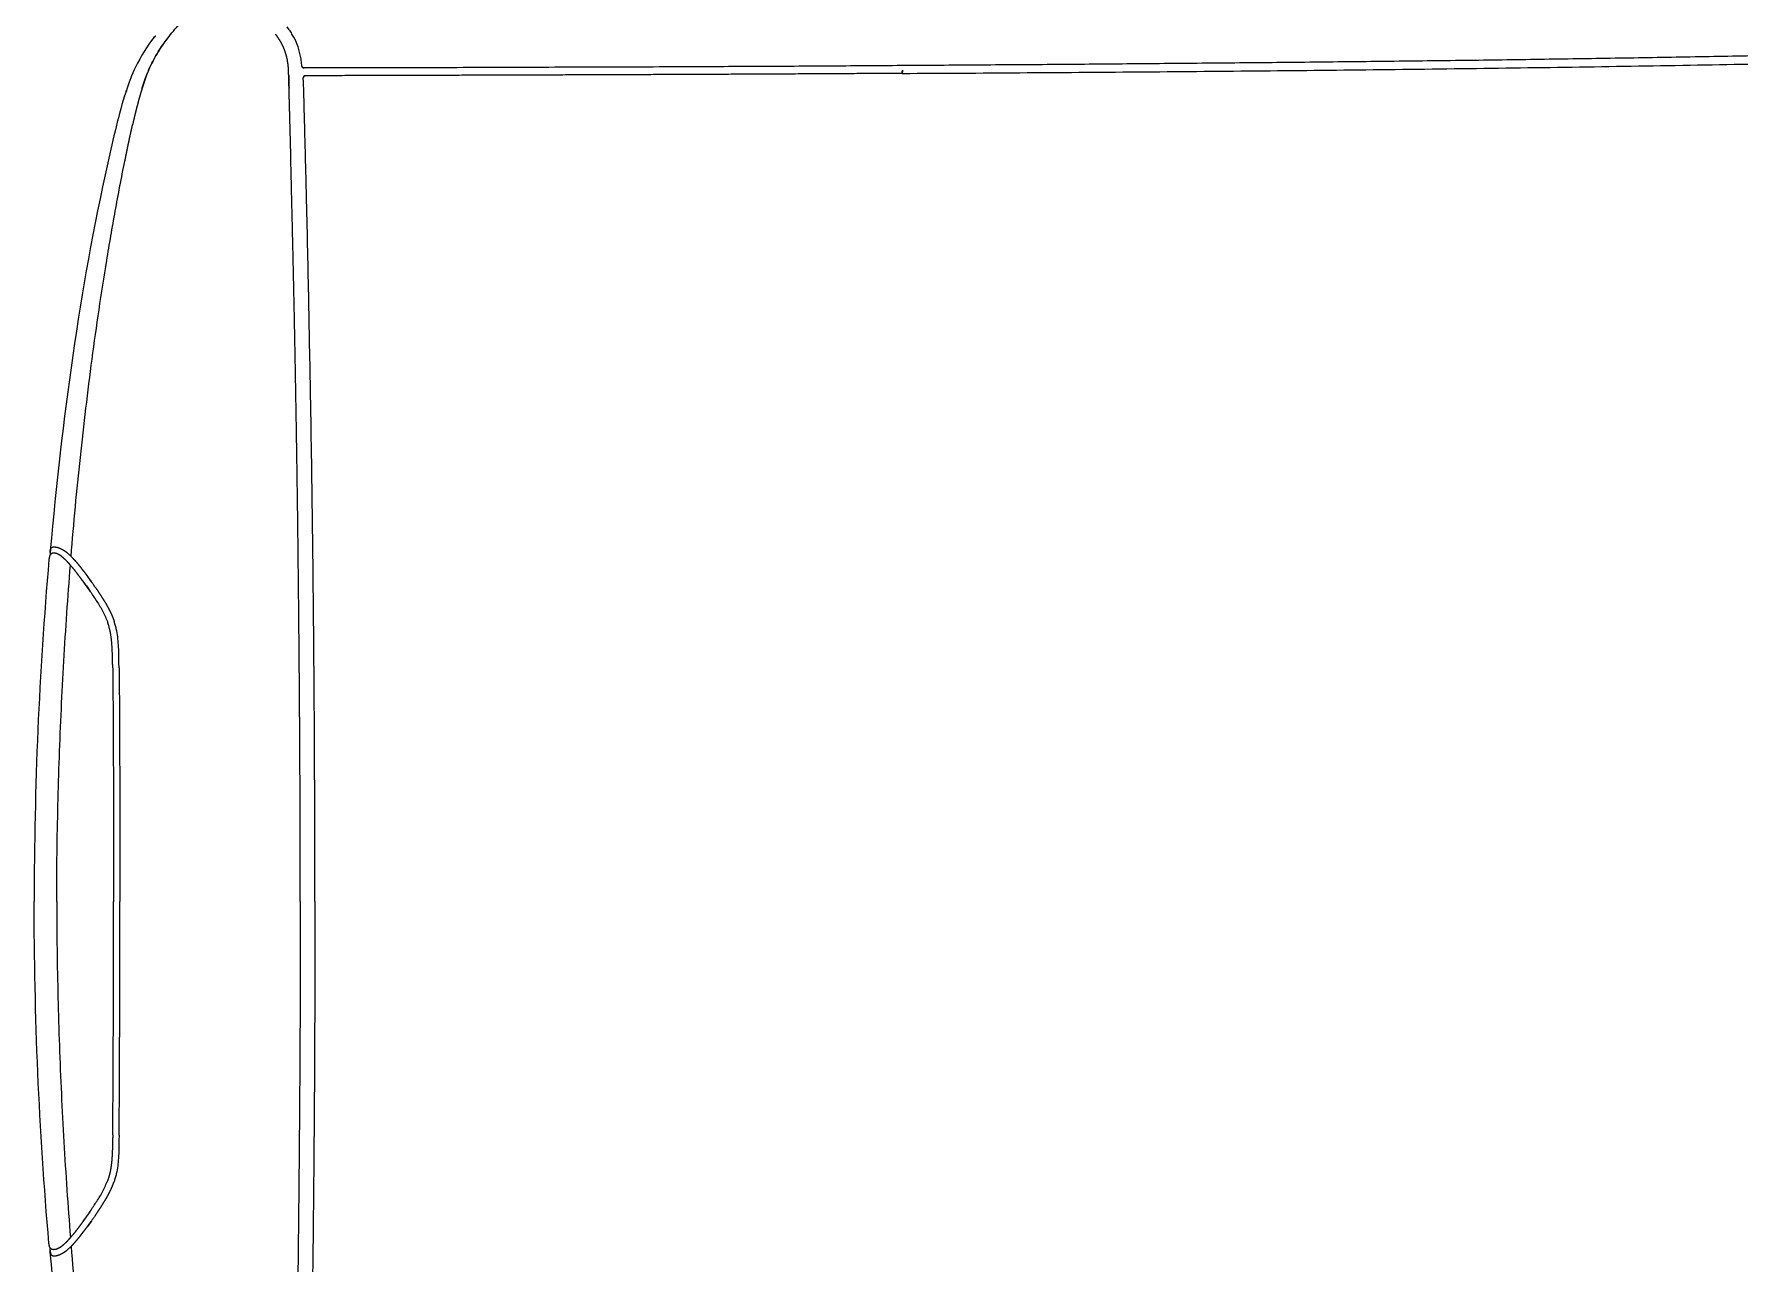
# Model space of a CAD drawing. Header units: metres. Extents: x -13933 to 152404, y -7861 to 21912.
# Drawn here: x 111632.8 to 111734.2, y 1770.9 to 1844 of the extents above; entities that cross this region are included whole.
import ezdxf
from ezdxf.xclip import XClip

# ---------------------------------------------------------------- set-up
doc = ezdxf.new("R2010")
doc.units = ezdxf.units.M
doc.header["$LTSCALE"] = 100
doc.header["$MEASUREMENT"] = 0
doc.header["$XCLIPFRAME"] = 0
doc.layers.get('0').update_dxf_attribs({"color": 9, "lineweight": 9})
doc.layers.add('04', color=9, linetype='Continuous', lineweight=9)

# ---------------------------------------------------------------- blocks, each defined once
blk = doc.blocks.new('p-araba-polo')
blk.add_line((3.4596, 0), (3.4596, 0))
at = {"extrusion": (0, 0, -1)}
blk.add_line((3.4596, 0), (3.4596, 0), dxfattribs=at)
for points, knots in [([(3.3406, 0), (3.3406, 0.0157), (3.3407, 0.0471), (3.3408, 0.0942), (3.3414, 0.1788), (3.3425, 0.2677), (3.3443, 0.3606), (3.3454, 0.4121), (3.3465, 0.4551), (3.3471, 0.4781), (3.3475, 0.4896)], [0, 0, 0, 0, 0.095818, 0.191637, 0.287456, 0.612278, 0.734598, 0.85691, 0.928456, 1, 1, 1, 1]), ([(3.4856, 0.2052), (3.4847, 0.215), (3.4831, 0.2347), (3.4791, 0.2738), (3.4733, 0.3227), (3.4669, 0.3666), (3.4619, 0.3959), (3.4593, 0.4106), (3.4566, 0.4254), (3.4546, 0.4353), (3.4536, 0.4402)], [0, 0, 0, 0, 0.12452, 0.248713, 0.496885, 0.746467, 0.809383, 0.872586, 0.936113, 1, 1, 1, 1]), ([(3.488, 0.2075), (3.4876, 0.2071), (3.4868, 0.2064), (3.486, 0.2056), (3.4856, 0.2052)], [0, 0, 0, 0, 0.499798, 1, 1, 1, 1]), ([(3.4922, 0.2059), (3.4918, 0.2056), (3.4909, 0.205), (3.4896, 0.2039), (3.4884, 0.2027), (3.4876, 0.2019), (3.4873, 0.2015)], [0, 0, 0, 0, 0.251991, 0.502315, 0.75048, 1, 1, 1, 1]), ([(3.4976, 0.2098), (3.4977, 0.2097), (3.4978, 0.2094), (3.4979, 0.2086), (3.4979, 0.208), (3.4979, 0.2075)], [0, 0, 0, 0, 0.249881, 0.499707, 1, 1, 1, 1]), ([(3.4711, 0.1868), (3.4715, 0.1873), (3.4723, 0.1884), (3.4739, 0.1907), (3.475, 0.1923), (3.4758, 0.1934)], [0, 0, 0, 0, 0.250034, 0.500022, 1, 1, 1, 1]), ([(3.4873, 0.2015), (3.4868, 0.201), (3.4864, 0.2005), (3.486, 0.2), (3.486, 0.2)], [0, 0, 0, 0, 0.98477, 1, 1, 1, 1]), ([(3.4941, 0), (3.494, 0.0095), (3.494, 0.0286), (3.4934, 0.0572), (3.4926, 0.0858), (3.4914, 0.1144), (3.4899, 0.143), (3.4881, 0.1715), (3.4867, 0.1905), (3.486, 0.2)], [0, 0, 0, 0, 0.142857, 0.285713, 0.428571, 0.57143, 0.714285, 0.857141, 1, 1, 1, 1]), ([(3.486, 0.2), (3.486, 0.2), (3.486, 0.2), (3.486, 0.2), (3.486, 0.2), (3.486, 0.2), (3.486, 0.2), (3.486, 0.2), (3.486, 0.2), (3.486, 0.2)], [0, 0, 0, 0, 0.339646, 0.501479, 0.627426, 1, 1, 1, 1, 1, 1, 1]), ([(3.4742, 0.1844), (3.4729, 0.1824), (3.4703, 0.1785), (3.4665, 0.1725), (3.4647, 0.1682), (3.4638, 0.166)], [0, 0, 0, 0, 0.334985, 0.668743, 1, 1, 1, 1]), ([(3.4787, 0.1907), (3.4779, 0.1897), (3.4764, 0.1876), (3.4749, 0.1855), (3.4742, 0.1844)], [0, 0, 0, 0, 0.499955, 1, 1, 1, 1]), ([(3.457, 0.139), (3.4571, 0.1403), (3.4571, 0.143), (3.4572, 0.1475), (3.4573, 0.1524), (3.4578, 0.1574), (3.4585, 0.1613), (3.4593, 0.1644), (3.4598, 0.166), (3.46, 0.1668)], [0, 0, 0, 0, 0.137192, 0.28895, 0.489273, 0.658174, 0.826629, 0.913291, 1, 1, 1, 1]), ([(3.4608, 0.1389), (3.4607, 0.1273), (3.4605, 0.1042), (3.4604, 0.0694), (3.4604, 0.0347), (3.4604, 0.0116), (3.4604, 0)], [0, 0, 0, 0, 0.250071, 0.500208, 0.75029, 1, 1, 1, 1]), ([(3.3406, 0), (3.3406, -0.0157), (3.3407, -0.0471), (3.3408, -0.0942), (3.3414, -0.1788), (3.3425, -0.2677), (3.3443, -0.3606), (3.3454, -0.4121), (3.3465, -0.4551), (3.3471, -0.4781), (3.3475, -0.4896)], [0, 0, 0, 0, 0.095818, 0.191637, 0.287456, 0.612278, 0.734598, 0.85691, 0.928456, 1, 1, 1, 1]), ([(3.4608, -0.1389), (3.4607, -0.1273), (3.4605, -0.1041), (3.4604, -0.0694), (3.4604, -0.0347), (3.4604, -0.0116), (3.4604, 0)], [0, 0, 0, 0, 0.250071, 0.500208, 0.75029, 1, 1, 1, 1]), ([(3.4941, 0), (3.494, -0.0095), (3.494, -0.0286), (3.4934, -0.0572), (3.4926, -0.0858), (3.4914, -0.1144), (3.4899, -0.143), (3.4881, -0.1715), (3.4867, -0.1905), (3.486, -0.2)], [0, 0, 0, 0, 0.142857, 0.285713, 0.428571, 0.57143, 0.714285, 0.857141, 1, 1, 1, 1]), ([(3.457, -0.139), (3.4571, -0.1403), (3.4571, -0.143), (3.4572, -0.1475), (3.4573, -0.1524), (3.4578, -0.1574), (3.4585, -0.1613), (3.4593, -0.1644), (3.4598, -0.166), (3.46, -0.1667)], [0, 0, 0, 0, 0.137192, 0.28895, 0.489273, 0.658174, 0.826629, 0.913291, 1, 1, 1, 1]), ([(3.4742, -0.1844), (3.4729, -0.1824), (3.4703, -0.1785), (3.4665, -0.1725), (3.4647, -0.1682), (3.4638, -0.166)], [0, 0, 0, 0, 0.334985, 0.668743, 1, 1, 1, 1]), ([(3.4711, -0.1868), (3.4715, -0.1873), (3.4723, -0.1884), (3.4739, -0.1907), (3.475, -0.1923), (3.4758, -0.1934)], [0, 0, 0, 0, 0.250034, 0.500022, 1, 1, 1, 1]), ([(3.4787, -0.1907), (3.4779, -0.1897), (3.4764, -0.1876), (3.4749, -0.1855), (3.4742, -0.1844)], [0, 0, 0, 0, 0.499955, 1, 1, 1, 1]), ([(3.4873, -0.2015), (3.4868, -0.201), (3.4864, -0.2005), (3.486, -0.2), (3.486, -0.2)], [0, 0, 0, 0, 0.98477, 1, 1, 1, 1]), ([(3.486, -0.2), (3.486, -0.2), (3.486, -0.2), (3.486, -0.2), (3.486, -0.2), (3.486, -0.2), (3.486, -0.2), (3.486, -0.2), (3.486, -0.2), (3.486, -0.2)], [0, 0, 0, 0, 0.339646, 0.501479, 0.627426, 1, 1, 1, 1, 1, 1, 1]), ([(3.4922, -0.2059), (3.4918, -0.2056), (3.4909, -0.205), (3.4896, -0.2039), (3.4884, -0.2027), (3.4876, -0.2019), (3.4873, -0.2015)], [0, 0, 0, 0, 0.251991, 0.502315, 0.75048, 1, 1, 1, 1]), ([(3.4856, -0.2052), (3.4847, -0.215), (3.4831, -0.2347), (3.4791, -0.2738), (3.4733, -0.3227), (3.4669, -0.3666), (3.4619, -0.3959), (3.4593, -0.4106), (3.4566, -0.4254), (3.4546, -0.4353), (3.4536, -0.4402)], [0, 0, 0, 0, 0.12452, 0.248713, 0.496885, 0.746467, 0.809383, 0.872586, 0.936113, 1, 1, 1, 1]), ([(3.488, -0.2075), (3.4876, -0.2071), (3.4868, -0.2064), (3.486, -0.2056), (3.4856, -0.2052)], [0, 0, 0, 0, 0.499798, 1, 1, 1, 1]), ([(3.4976, -0.2098), (3.4977, -0.2097), (3.4978, -0.2094), (3.4979, -0.2086), (3.4979, -0.208), (3.4979, -0.2075)], [0, 0, 0, 0, 0.249881, 0.499707, 1, 1, 1, 1]), ([(3.3562, -0.4912), (3.3562, -0.4906), (3.3562, -0.4894), (3.3561, -0.4878), (3.3561, -0.4864), (3.3561, -0.4854), (3.356, -0.4845), (3.356, -0.484), (3.356, -0.4837)], [0, 0, 0, 0, 0.252172, 0.502148, 0.651132, 0.794911, 0.894758, 1, 1, 1, 1]), ([(2.9914, -0.4925), (2.9681, -0.4926), (2.9215, -0.4929), (2.8515, -0.4934), (2.7815, -0.494), (2.7115, -0.4947), (2.6414, -0.4956), (2.5713, -0.4966), (2.5012, -0.4978), (2.4311, -0.4992), (2.361, -0.501), (2.2908, -0.5031), (2.2441, -0.5049), (2.2208, -0.5057)], [0, 0, 0, 0, 0.090909, 0.181819, 0.272729, 0.363638, 0.454547, 0.545456, 0.636366, 0.727274, 0.818182, 0.909092, 1, 1, 1, 1]), ([(2.3554, -0.506), (2.3703, -0.5056), (2.4001, -0.5048), (2.4448, -0.5038), (2.4895, -0.5028), (2.5342, -0.502), (2.5789, -0.5013), (2.6236, -0.5006), (2.6682, -0.5), (2.7129, -0.4995), (2.7575, -0.499), (2.8022, -0.4986), (2.8468, -0.4982), (2.8914, -0.4978), (2.936, -0.4975), (2.9805, -0.4972), (3.0251, -0.4969), (3.0696, -0.4966), (3.0993, -0.4965), (3.1141, -0.4964)], [0, 0, 0, 0, 0.058823, 0.117647, 0.17647, 0.235294, 0.294117, 0.352941, 0.411764, 0.470588, 0.529411, 0.588235, 0.647058, 0.705882, 0.764706, 0.823529, 0.882353, 0.941176, 1, 1, 1, 1]), ([(3.1141, -0.4964), (3.1335, -0.4963), (3.1724, -0.4962), (3.2307, -0.496), (3.2791, -0.4958), (3.3179, -0.4958), (3.3372, -0.4958), (3.3469, -0.4958)], [0, 0, 0, 0, 0.250049, 0.500074, 0.750085, 0.874591, 1, 1, 1, 1]), ([(3.2865, -0.4958), (3.2865, -0.4958), (3.2865, -0.4958), (3.2865, -0.4958), (3.2865, -0.4958), (3.2865, -0.4958), (3.2865, -0.4958)], [0, 0, 0, 0, 1, 1, 1, 1, 1, 1, 1]), ([(3.2865, -0.4958), (3.2865, -0.4958), (3.2865, -0.4958), (3.2865, -0.4958), (3.2865, -0.4958), (3.2865, -0.4958), (3.2865, -0.4958)], [0, 0, 0, 0, 1, 1, 1, 1, 1, 1, 1]), ([(3.3038, -0.4958), (3.3038, -0.4958), (3.3038, -0.4958), (3.3038, -0.4958), (3.3038, -0.4958), (3.3038, -0.4958), (3.3038, -0.4958)], [0, 0, 0, 0, 1, 1, 1, 1, 1, 1, 1]), ([(3.3038, -0.4958), (3.3038, -0.4958), (3.3038, -0.4958), (3.3038, -0.4958), (3.3038, -0.4958), (3.3038, -0.4958), (3.3038, -0.4958)], [0, 0, 0, 0, 1, 1, 1, 1, 1, 1, 1]), ([(3.3475, -0.4896), (3.3475, -0.49), (3.3475, -0.4908), (3.3468, -0.491), (3.3464, -0.4911)], [0, 0, 0, 0, 0.548693, 1, 1, 1, 1]), ([(3.3469, -0.4958), (3.347, -0.4958), (3.3472, -0.4958), (3.3475, -0.4958), (3.3479, -0.4959), (3.3482, -0.4962), (3.3483, -0.4965), (3.3483, -0.4967)], [0, 0, 0, 0, 0.126989, 0.253376, 0.501595, 0.750756, 1, 1, 1, 1]), ([(3.3483, -0.4967), (3.3484, -0.4979), (3.3487, -0.5002), (3.3495, -0.5047), (3.351, -0.5099), (3.3533, -0.5145), (3.3554, -0.5178), (3.3566, -0.5194), (3.3572, -0.5202)], [0, 0, 0, 0, 0.125989, 0.249779, 0.499456, 0.749332, 0.870647, 1, 1, 1, 1]), ([(3.4381, -0.4974), (3.4386, -0.4963), (3.4397, -0.4941), (3.4405, -0.4918), (3.441, -0.4906)], [0, 0, 0, 0, 0.498968, 1, 1, 1, 1]), ([(3.441, -0.4906), (3.4405, -0.4918), (3.4397, -0.4941), (3.4386, -0.4963), (3.4381, -0.4974)], [0, 0, 0, 0, 0.501096, 1, 1, 1, 1]), ([(3.4331, -0.5064), (3.4331, -0.5064), (3.4322, -0.5078), (3.4303, -0.5106), (3.4283, -0.5132), (3.4273, -0.5145)], [0, 0, 0, 0, 0.000023, 0.502974, 1, 1, 1, 1]), ([(3.4331, -0.5064), (3.434, -0.5049), (3.4358, -0.502), (3.4373, -0.4989), (3.4381, -0.4974)], [0, 0, 0, 0, 0.504884, 1, 1, 1, 1]), ([(3.4381, -0.4974), (3.4373, -0.4989), (3.4358, -0.502), (3.434, -0.5049), (3.4331, -0.5064)], [0, 0, 0, 0, 0.494609, 1, 1, 1, 1]), ([(3.4273, -0.5145), (3.4262, -0.5159), (3.4239, -0.5188), (3.4208, -0.522), (3.4183, -0.5245), (3.4164, -0.5263), (3.4145, -0.5281), (3.4126, -0.5298), (3.4107, -0.5315), (3.4088, -0.5331), (3.4068, -0.5347), (3.4049, -0.5363), (3.403, -0.5378), (3.4015, -0.539), (3.4005, -0.5397), (3.4, -0.5401), (3.3996, -0.5405), (3.3991, -0.5408), (3.3986, -0.5412), (3.3981, -0.5416), (3.3976, -0.542), (3.3973, -0.5422), (3.3971, -0.5423)], [0, 0, 0, 0, 0.127806, 0.254933, 0.318226, 0.381331, 0.444235, 0.506923, 0.569381, 0.631599, 0.69357, 0.755292, 0.816773, 0.878031, 0.893313, 0.908584, 0.923844, 0.939093, 0.954332, 0.969563, 0.984785, 1, 1, 1, 1])]:
    blk.add_open_spline(points, degree=3, knots=knots)
for points, degree in [([(3.4638, 0.4393), (3.4806, 0.3636), (3.491, 0.2862), (3.4979, 0.2087)], 3), ([(3.3493, 0), (3.3493, 0.0367), (3.3494, 0.0735), (3.3496, 0.1102), (3.3499, 0.1469), (3.3503, 0.1836), (3.3507, 0.2203)], 6), ([(3.484, 0.2036), (3.4831, 0.2026), (3.4822, 0.2016), (3.4814, 0.2006), (3.4806, 0.1996), (3.4798, 0.1986)], 5), ([(3.4852, 0.2048), (3.4849, 0.2046), (3.4847, 0.2043), (3.4845, 0.2041), (3.4842, 0.2038), (3.484, 0.2036)], 5), ([(3.4856, 0.2052), (3.4854, 0.2051), (3.4853, 0.2049), (3.4852, 0.2048)], 3), ([(3.4873, 0.2015), (3.488, 0.2023), (3.4888, 0.2031), (3.4896, 0.2039), (3.4905, 0.2047), (3.4913, 0.2053), (3.4922, 0.2059)], 6), ([(3.4938, 0.2106), (3.4927, 0.2103), (3.4916, 0.2099), (3.4906, 0.2093), (3.4897, 0.2087), (3.4888, 0.2081), (3.488, 0.2075)], 6), ([(3.4922, 0.2059), (3.4931, 0.2065), (3.494, 0.2069), (3.4949, 0.2072), (3.4958, 0.2073), (3.4965, 0.2072), (3.4971, 0.2069)], 6), ([(3.4963, 0.2108), (3.496, 0.2108), (3.4956, 0.2109), (3.4952, 0.2109), (3.4947, 0.2108), (3.4943, 0.2107), (3.4938, 0.2106)], 6), ([(3.4976, 0.2098), (3.4975, 0.2101), (3.4973, 0.2103), (3.4971, 0.2104), (3.4969, 0.2106), (3.4966, 0.2107), (3.4963, 0.2108)], 6), ([(3.4971, 0.2069), (3.4978, 0.2065), (3.4982, 0.2059), (3.4985, 0.2053), (3.4986, 0.2045), (3.4987, 0.2036), (3.4988, 0.2026)], 6), ([(3.4979, 0.2087), (3.4979, 0.2089), (3.4978, 0.2092), (3.4978, 0.2094), (3.4977, 0.2096), (3.4976, 0.2098)], 5), ([(3.4979, 0.2087), (3.4979, 0.208), (3.4979, 0.2073), (3.4979, 0.2065)], 3), ([(3.4979, 0.2075), (3.4979, 0.2077), (3.4979, 0.208), (3.4979, 0.2082), (3.4979, 0.2085), (3.4979, 0.2087)], 5), ([(3.4987, 0.2034), (3.5046, 0.1358), (3.5075, 0.0679), (3.5075, 0)], 3), ([(3.4758, 0.1934), (3.4754, 0.1927), (3.4749, 0.1921), (3.4744, 0.1914), (3.4739, 0.1908), (3.4735, 0.1901)], 5), ([(3.4778, 0.196), (3.4774, 0.1955), (3.477, 0.195), (3.4766, 0.1944), (3.4762, 0.1939), (3.4758, 0.1934)], 5), ([(3.4798, 0.1986), (3.4794, 0.198), (3.479, 0.1975), (3.4786, 0.197), (3.4782, 0.1965), (3.4778, 0.196)], 5), ([(3.4787, 0.1907), (3.4801, 0.1926), (3.4815, 0.1945), (3.4829, 0.1964), (3.4844, 0.1983), (3.486, 0.2)], 5), ([(3.486, 0.2), (3.4862, 0.2003), (3.4865, 0.2006), (3.4867, 0.2009), (3.487, 0.2012), (3.4873, 0.2015)], 5), ([(3.4711, 0.1868), (3.4701, 0.1852), (3.469, 0.1837), (3.468, 0.1821), (3.467, 0.1805), (3.466, 0.1789), (3.465, 0.1773)], 6), ([(3.4742, 0.1844), (3.4751, 0.1857), (3.476, 0.1869), (3.4769, 0.1882), (3.4778, 0.1895), (3.4787, 0.1907)], 5), ([(3.465, 0.1773), (3.4645, 0.1765), (3.4641, 0.1756), (3.4636, 0.1748), (3.4631, 0.174), (3.4627, 0.1731), (3.4623, 0.1722)], 6), ([(3.4623, 0.1722), (3.4618, 0.1713), (3.4614, 0.1704), (3.461, 0.1695), (3.4607, 0.1686), (3.4603, 0.1677), (3.46, 0.1668)], 6), ([(3.4608, 0.1389), (3.4609, 0.1435), (3.461, 0.1481), (3.4611, 0.1527), (3.4614, 0.1573), (3.4623, 0.1618), (3.4638, 0.166)], 6), ([(3.457, 0.139), (3.4568, 0.1158), (3.4567, 0.0926), (3.4566, 0.0695), (3.4566, 0.0463), (3.4566, 0.0232), (3.4566, 0)], 6), ([(3.3493, 0), (3.3493, -0.0367), (3.3494, -0.0735), (3.3496, -0.1102), (3.3499, -0.1469), (3.3503, -0.1836), (3.3507, -0.2203)], 6), ([(3.457, -0.139), (3.4568, -0.1158), (3.4567, -0.0926), (3.4566, -0.0695), (3.4566, -0.0463), (3.4566, -0.0232), (3.4566, 0)], 6), ([(3.4987, -0.2034), (3.5046, -0.1358), (3.5075, -0.0679), (3.5075, 0)], 3), ([(3.4608, -0.1389), (3.4609, -0.1435), (3.461, -0.1481), (3.4611, -0.1527), (3.4614, -0.1573), (3.4623, -0.1618), (3.4638, -0.166)], 6), ([(3.4623, -0.1722), (3.4618, -0.1713), (3.4614, -0.1704), (3.461, -0.1695), (3.4607, -0.1686), (3.4603, -0.1677), (3.46, -0.1667)], 6), ([(3.465, -0.1773), (3.4645, -0.1765), (3.4641, -0.1756), (3.4636, -0.1748), (3.4631, -0.174), (3.4627, -0.1731), (3.4623, -0.1722)], 6), ([(3.4711, -0.1868), (3.4701, -0.1852), (3.469, -0.1837), (3.468, -0.1821), (3.467, -0.1805), (3.466, -0.1789), (3.465, -0.1773)], 6), ([(3.4758, -0.1934), (3.4754, -0.1927), (3.4749, -0.1921), (3.4744, -0.1914), (3.4739, -0.1908), (3.4735, -0.1901)], 5), ([(3.4742, -0.1844), (3.4751, -0.1857), (3.476, -0.1869), (3.4769, -0.1882), (3.4778, -0.1895), (3.4787, -0.1907)], 5), ([(3.4787, -0.1907), (3.4801, -0.1926), (3.4815, -0.1945), (3.4829, -0.1964), (3.4844, -0.1983), (3.486, -0.2)], 5), ([(3.4778, -0.196), (3.4774, -0.1955), (3.477, -0.195), (3.4766, -0.1944), (3.4762, -0.1939), (3.4758, -0.1934)], 5), ([(3.4798, -0.1986), (3.4794, -0.198), (3.479, -0.1975), (3.4786, -0.197), (3.4782, -0.1965), (3.4778, -0.196)], 5), ([(3.484, -0.2036), (3.4831, -0.2026), (3.4822, -0.2016), (3.4814, -0.2006), (3.4806, -0.1996), (3.4798, -0.1986)], 5), ([(3.486, -0.2), (3.4862, -0.2003), (3.4865, -0.2006), (3.4867, -0.2009), (3.487, -0.2012), (3.4873, -0.2015)], 5), ([(3.4873, -0.2015), (3.488, -0.2023), (3.4888, -0.2031), (3.4896, -0.2039), (3.4905, -0.2047), (3.4913, -0.2053), (3.4922, -0.2059)], 6), ([(3.4971, -0.2069), (3.4978, -0.2065), (3.4982, -0.2059), (3.4985, -0.2053), (3.4986, -0.2045), (3.4987, -0.2036), (3.4988, -0.2026)], 6), ([(3.4638, -0.4393), (3.4806, -0.3636), (3.491, -0.2862), (3.4979, -0.2087)], 3), ([(3.4852, -0.2048), (3.4849, -0.2046), (3.4847, -0.2043), (3.4845, -0.2041), (3.4842, -0.2038), (3.484, -0.2036)], 5), ([(3.4856, -0.2052), (3.4854, -0.2051), (3.4853, -0.2049), (3.4852, -0.2048)], 3), ([(3.4938, -0.2106), (3.4927, -0.2103), (3.4916, -0.2099), (3.4906, -0.2093), (3.4897, -0.2087), (3.4888, -0.2081), (3.488, -0.2075)], 6), ([(3.4922, -0.2059), (3.4931, -0.2065), (3.494, -0.2069), (3.4949, -0.2072), (3.4958, -0.2073), (3.4965, -0.2072), (3.4971, -0.2069)], 6), ([(3.4963, -0.2108), (3.496, -0.2108), (3.4956, -0.2109), (3.4952, -0.2109), (3.4947, -0.2108), (3.4943, -0.2107), (3.4938, -0.2106)], 6), ([(3.4976, -0.2098), (3.4975, -0.2101), (3.4973, -0.2103), (3.4971, -0.2104), (3.4969, -0.2106), (3.4966, -0.2107), (3.4963, -0.2108)], 6), ([(3.4979, -0.2087), (3.4979, -0.2089), (3.4978, -0.2092), (3.4978, -0.2094), (3.4977, -0.2096), (3.4976, -0.2098)], 5), ([(3.4979, -0.2087), (3.4979, -0.208), (3.4979, -0.2073), (3.4979, -0.2065)], 3), ([(3.4979, -0.2075), (3.4979, -0.2077), (3.4979, -0.208), (3.4979, -0.2082), (3.4979, -0.2085), (3.4979, -0.2087)], 5), ([(3.3507, -0.2203), (3.3512, -0.257), (3.3517, -0.2937), (3.3524, -0.3304), (3.3531, -0.3669), (3.354, -0.4035), (3.3549, -0.4398)], 6), ([(3.3549, -0.4398), (3.3549, -0.4434), (3.355, -0.4471), (3.3551, -0.4508), (3.3552, -0.4544), (3.3553, -0.4581), (3.3554, -0.4618)], 6), ([(3.4536, -0.4402), (3.4532, -0.442), (3.4529, -0.4438), (3.4525, -0.4456), (3.4521, -0.4474), (3.4518, -0.4492), (3.4514, -0.451)], 6), ([(3.4529, -0.4818), (3.4574, -0.468), (3.4605, -0.4536), (3.4638, -0.4393)], 3), ([(3.4514, -0.451), (3.451, -0.4529), (3.4506, -0.4547), (3.4502, -0.4565), (3.4498, -0.4583), (3.4494, -0.4601), (3.449, -0.4619)], 6), ([(3.3554, -0.4618), (3.3555, -0.4654), (3.3556, -0.4691), (3.3557, -0.4728), (3.3558, -0.4764), (3.3559, -0.4801), (3.356, -0.4837)], 6), ([(3.4464, -0.4728), (3.4469, -0.471), (3.4473, -0.4692), (3.4478, -0.4673), (3.4482, -0.4655), (3.4486, -0.4637), (3.449, -0.4619)], 6), ([(3.4434, -0.4835), (3.4439, -0.4817), (3.4445, -0.4799), (3.445, -0.4781), (3.4455, -0.4763), (3.4459, -0.4746), (3.4464, -0.4728)], 6), ([(3.356, -0.4837), (3.356, -0.4842), (3.356, -0.4848), (3.356, -0.4853), (3.3561, -0.4858), (3.3561, -0.4864), (3.3561, -0.4869), (3.3561, -0.4874)], 7), ([(3.4434, -0.4835), (3.4429, -0.4849), (3.4425, -0.4863), (3.442, -0.4878), (3.4415, -0.4892), (3.441, -0.4906)], 5), ([(3.441, -0.4906), (3.4415, -0.4892), (3.442, -0.4878), (3.4425, -0.4863), (3.4429, -0.4849), (3.4434, -0.4835)], 5), ([(3.4472, -0.4963), (3.4494, -0.4917), (3.4513, -0.4868), (3.4529, -0.4818)], 3), ([(3.4529, -0.4816), (3.4529, -0.4817), (3.4529, -0.4819), (3.4528, -0.482), (3.4527, -0.4821), (3.4526, -0.4822), (3.4523, -0.4824)], 6), ([(2.9913, -0.4945), (2.9913, -0.4944), (2.9914, -0.4941), (2.9914, -0.4937), (2.9914, -0.4931), (2.9914, -0.4925)], 5), ([(2.9914, -0.4925), (3.0422, -0.4922), (3.093, -0.4919), (3.1438, -0.4917), (3.1945, -0.4915), (3.2452, -0.4914), (3.2959, -0.4912), (3.3464, -0.4911)], 7), ([(2.9914, -0.4925), (2.9914, -0.4929), (2.9914, -0.4932), (2.9914, -0.4935), (2.9914, -0.4938), (2.9914, -0.494)], 5), ([(3.3464, -0.4911), (3.3469, -0.4911), (3.3472, -0.4911), (3.3475, -0.4905), (3.3475, -0.4901), (3.3475, -0.4896)], 5), ([(3.3483, -0.4967), (3.3483, -0.4963), (3.3481, -0.496), (3.3478, -0.4958), (3.3474, -0.4958), (3.3469, -0.4958)], 5), ([(3.3561, -0.4874), (3.3561, -0.488), (3.3561, -0.4885), (3.3561, -0.4891), (3.3562, -0.4896), (3.3562, -0.4901), (3.3562, -0.4907), (3.3562, -0.4912)], 7), ([(3.3562, -0.4912), (3.3562, -0.4922), (3.3563, -0.4932), (3.3563, -0.4942), (3.3563, -0.4951), (3.3564, -0.496), (3.3564, -0.4968), (3.3565, -0.4974)], 7), ([(3.4362, -0.5141), (3.4404, -0.5087), (3.4441, -0.5027), (3.4472, -0.4963)], 3), ([(3.3565, -0.4974), (3.3569, -0.5005), (3.3575, -0.5036), (3.3584, -0.5064), (3.3595, -0.5091), (3.3609, -0.5115), (3.3624, -0.5138), (3.3641, -0.5159)], 7), ([(3.4273, -0.5145), (3.4285, -0.513), (3.4297, -0.5114), (3.4309, -0.5098), (3.432, -0.5081), (3.4331, -0.5064)], 5), ([(3.4363, -0.5139), (3.4362, -0.5141), (3.4361, -0.5142), (3.4359, -0.5144), (3.4357, -0.5145), (3.4355, -0.5147), (3.4352, -0.5148)], 6)]:
    blk.add_open_spline(points, degree=degree)

msp = doc.modelspace()

# ---------------------------------------------------------------- block references
at = {"layer": '04'}
ref = msp.add_blockref('p-araba-polo', (111983.55, 1792.44), dxfattribs=dict(at, xscale=100, yscale=100, zscale=100, rotation=179.9999999998917))
XClip(ref).set_block_clipping_path([(-0.0924763951, -0.9835002962), (4.0650970395, 0.9845199444)])

doc.saveas('drawing.dxf')
